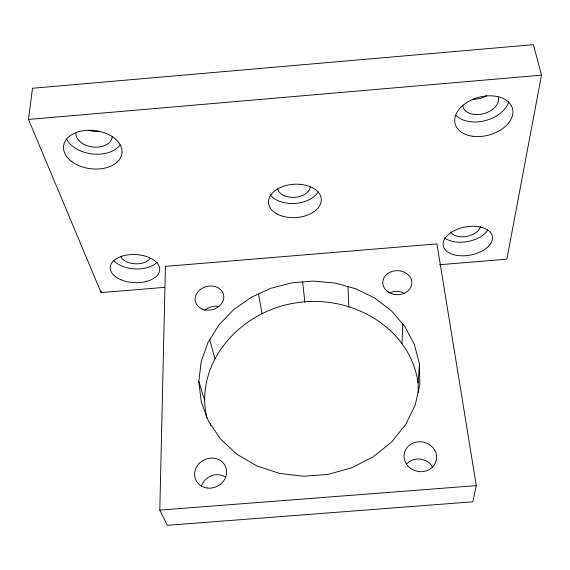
<?xml version="1.0" encoding="UTF-8"?>
<svg xmlns="http://www.w3.org/2000/svg" width="570" height="570" viewBox="0 0 570 570"><rect width="100%" height="100%" fill="white"/><g stroke="black" fill="none" stroke-linecap="round" stroke-linejoin="round"><path stroke-width="0.85" d="M159.799 510.114L165.428 266.382L436.941 243.903L476.299 485.633L472.836 501.8L167.295 525.326L159.799 510.114L476.299 485.633M401.971 343.76L402.791 324.045M164.659 287.351L101.068 292.588L101.182 290.835M418.252 392.459L418.081 382.848L419.463 363.909L414.305 344.28L404.771 326.346L391.405 310.793L374.846 298.139L355.83 288.812L335.117 283.069L313.493 281.067L291.755 282.855L270.686 288.356L251.064 297.39L233.636 309.681L219.101 324.815L208.107 342.285L201.203 361.458L198.83 381.594L201.246 401.857L208.542 421.344L220.554 439.107L236.864 454.226L256.806 465.882L279.442 473.385L303.66 476.278L328.22 474.368L351.833 467.742L373.293 456.777L391.533 442.092L405.712 424.507L415.245 404.957L419.841 384.436L419.463 363.909M206.746 417.988C194.185 361.893 240.875 311.619 294.341 303.162C348.185 293.308 409.823 325.57 418.081 382.848M101.068 292.588L28.5 119.444L32.504 88.257L533.413 44.674L541.5 75.154L506.858 259.186L439.563 264.722M28.5 119.444L541.5 75.154M210.287 423.923L210.807 425.576M198.83 381.594L204.544 399.876M209.739 339.692L214.976 358.836M258.509 293.963L262.122 314.027M302.62 281.965L304.872 302.299M347.964 286.632L348.847 306.952M204.715 310.401A14.036 11.706 -14.4 0 1 218.032 306.29M389.168 293.101A14.1 11.799 1.8 0 1 404.736 293.529M406.538 464.087A15.782 14.514 13.2 0 1 432.673 467.122M201.317 486.58A15.732 14.364 -26.7 0 1 225.806 477.168M99.401 131.513A17.983 12.162 8 0 1 88.813 130.209M486.773 95.682A18.133 12.376 -15.8 0 1 472.808 99.244M112.133 136.821A18.197 12.077 7.6 0 1 93.544 147.067A18.197 12.077 7.6 0 1 75.938 133.465M150.124 258.331A15.354 8.878 3 0 1 134.698 263.753A15.354 8.878 3 0 1 120.633 256.272M498.358 97.171A18.34 12.298 -15.4 0 1 482.576 113.95A18.34 12.298 -15.4 0 1 462.655 105.144M480.453 226.376A15.49 8.999 -11 0 1 466.745 236.393A15.49 8.999 -11 0 1 450.542 231.969M310.215 186.996A16.366 10.517 -3.9 0 1 294.512 197.348A16.366 10.517 -3.9 0 1 277.747 189.048M318.117 192.033A26.191 16.829 -3.9 0 1 294.576 203.447A26.191 16.829 -3.9 0 1 270.223 194.719M120.177 144.894A29.12 19.33 7.6 0 1 92.411 153.971A29.12 19.33 7.6 0 1 66.569 138.995M157.163 262.257A24.574 14.214 3 0 1 135.396 268.954A24.574 14.214 3 0 1 113.815 260.576M487.806 230.13A24.781 14.407 -11 0 1 467.343 241.602A24.781 14.407 -11 0 1 444.636 237.833M508.725 101.802A29.355 19.679 -15.4 0 1 485.07 120.669A29.355 19.679 -15.4 0 1 455.836 115.275M277.084 214.007A26.455 16.687 -3.9 0 0 320.675 203.44A26.455 16.687 -3.9 0 0 286.824 185.335A26.455 16.687 -3.9 0 0 277.084 214.007M71.1 161.046A29.433 19.202 7.2 0 0 120.69 157.534A29.433 19.202 7.2 0 0 86.555 130.345A29.433 19.202 7.2 0 0 71.1 161.046M120.89 279.728A24.802 14.065 2.8 0 0 159.671 270.558A24.802 14.065 2.8 0 0 124.346 255.538A24.802 14.065 2.8 0 0 120.89 279.728M473.15 136.301A29.676 19.551 -15 0 0 512.587 109.005A29.676 19.551 -15 0 0 465.661 103.27A29.676 19.551 -15 0 0 473.15 136.301M453.407 254.626A25.016 14.264 -10.8 0 0 492.373 239.315A25.016 14.264 -10.8 0 0 457.539 229.218A25.016 14.264 -10.8 0 0 453.407 254.626M202.464 309.125A14.478 11.92 -14 0 0 223.811 296.806A14.478 11.92 -14 0 0 202.129 288.313A14.478 11.92 -14 0 0 202.464 309.125M206.703 487.927A16.274 14.727 -25.3 0 0 226.012 467.913A16.274 14.727 -25.3 0 0 199.13 463.517A16.274 14.727 -25.3 0 0 206.703 487.927M388.305 292.025A14.549 12.013 1.5 0 0 411.725 284.537A14.549 12.013 1.5 0 0 391.961 271.47A14.549 12.013 1.5 0 0 388.305 292.025M407.4 465.369A16.331 14.884 11.7 0 0 435.352 462.99A16.331 14.884 11.7 0 0 418.245 441.857A16.331 14.884 11.7 0 0 407.4 465.369"/></g></svg>
